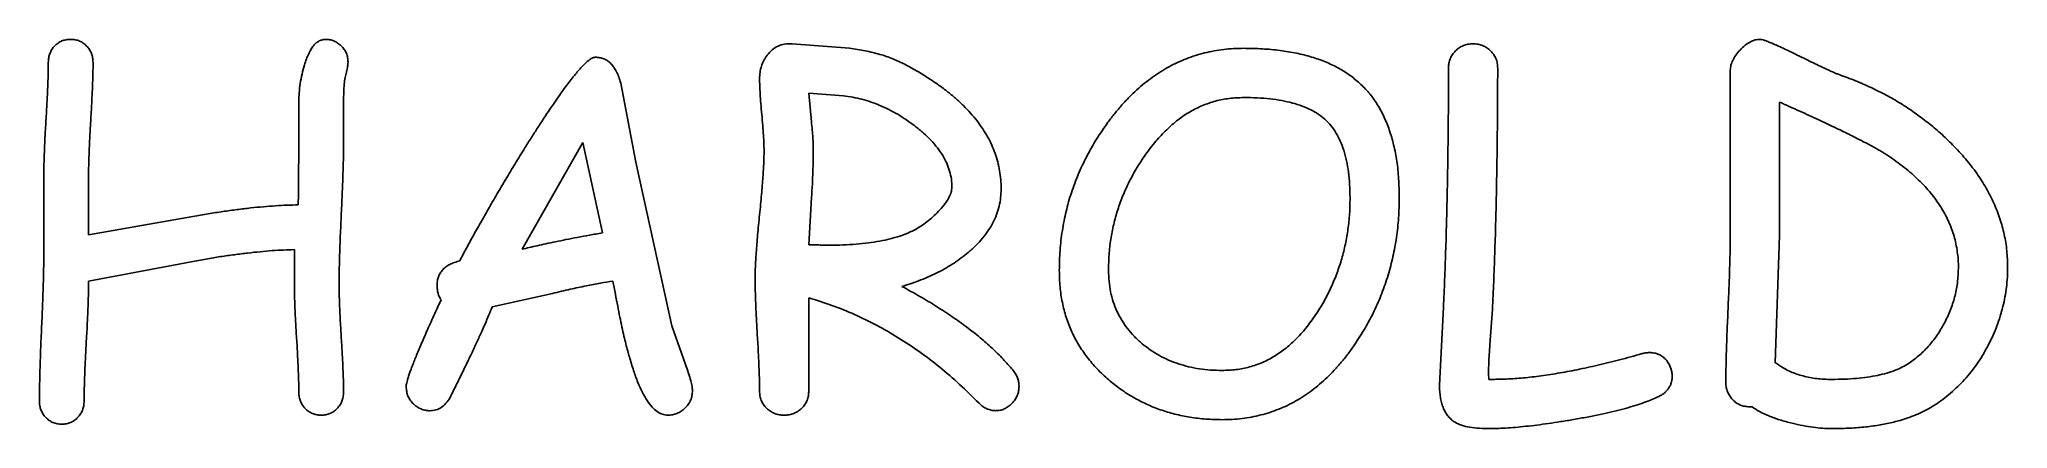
# Model space of a CAD drawing. Header units: millimetres. Extents: x 310 to 860, y 294 to 403.
import ezdxf

# ---------------------------------------------------------------- set-up
doc = ezdxf.new("R2010")
doc.units = ezdxf.units.MM

msp = doc.modelspace()

# ---------------------------------------------------------------- linework, layer by layer
at = {"color": 7, "linetype": 'Continuous', "lineweight": 25}
for p, q in [((520.37, 401.25), (536.41, 400)), ((782.5, 347.97), (782.5, 393.89)), ((395, 385.25), (395, 373.5)), ((472.44, 390.31), (476.68, 368.2)), ((534.71, 386.7), (525, 387.5)), ((525, 387.5), (525.74, 379.49)), ((796.25, 385), (796.25, 347.66)), ((461.88, 373.67), (444.92, 343.87)), ((467.34, 348.46), (461.88, 373.67)), ((311.25, 343.01), (311.25, 364.86)), ((323.75, 364.51), (323.75, 347.85)), ((476.68, 368.2), (486.72, 322.44)), ((525.78, 358.3), (525, 345.14)), ((323.75, 347.85), (352.91, 353.05)), ((796.25, 347.66), (795, 312.17)), ((381.25, 334), (381.25, 343.75)), ((352.4, 340.39), (323.75, 334.98)), ((453.38, 331.54), (436.56, 327.79)), ((525, 330.29), (525, 304.32)), ((701.25, 305.92), (702.34, 327.68)), ((716.04, 327.11), (715.33, 317.13)), ((486.72, 322.44), (490.55, 311.7)), ((788.57, 299.86), (787.91, 299.86))]:
    msp.add_line(p, q, dxfattribs=at)
for points, knots in [([(312.5, 396.05), (312.52, 396.5), (312.57, 397.36), (312.91, 398.6), (313.46, 399.72), (314.25, 400.69), (315.2, 401.49), (316.27, 402.1), (317.48, 402.43), (318.32, 402.48), (318.75, 402.5)], [0, 0, 0, 0, 0.132941, 0.25814, 0.380069, 0.504767, 0.62919, 0.749492, 0.870938, 1, 1, 1, 1]), ([(318.75, 402.5), (319.18, 402.48), (320.02, 402.44), (321.22, 402.07), (322.31, 401.5), (323.23, 400.66), (324.02, 399.7), (324.59, 398.59), (324.94, 397.36), (324.98, 396.5), (325, 396.05)], [0, 0, 0, 0, 0.129268, 0.251455, 0.371013, 0.495422, 0.620319, 0.743328, 0.866846, 1, 1, 1, 1]), ([(384.08, 395.35), (384.25, 395.92), (384.57, 396.98), (385.22, 398.42), (385.84, 399.68), (386.57, 400.7), (387.33, 401.52), (388.18, 402.06), (389.08, 402.43), (389.7, 402.48), (390.02, 402.5)], [0, 0, 0, 0, 0.177783, 0.336262, 0.476061, 0.601512, 0.711326, 0.812191, 0.904913, 1, 1, 1, 1]), ([(390.02, 402.5), (390.41, 402.48), (391.19, 402.43), (392.33, 402.09), (393.39, 401.49), (394.37, 400.71), (395.2, 399.75), (395.83, 398.64), (396.19, 397.4), (396.23, 396.54), (396.25, 396.09)], [0, 0, 0, 0, 0.118807, 0.236002, 0.355038, 0.483968, 0.613903, 0.738297, 0.865499, 1, 1, 1, 1]), ([(782.5, 393.89), (782.54, 394.35), (782.61, 395.3), (783.17, 396.72), (784.05, 398.16), (785.23, 399.55), (786.54, 400.83), (787.94, 401.77), (789.34, 402.4), (790.3, 402.47), (790.76, 402.5)], [0, 0, 0, 0, 0.107269, 0.22219, 0.351738, 0.499638, 0.648013, 0.776164, 0.892731, 1, 1, 1, 1]), ([(790.76, 402.5), (790.93, 402.48), (791.36, 402.42), (792.1, 402.21), (793.05, 401.84), (794.25, 401.38), (795.67, 400.75), (797.32, 399.99), (799.21, 399.11), (800.53, 398.45), (801.23, 398.11)], [0, 0, 0, 0, 0.045129, 0.112539, 0.202093, 0.314549, 0.451288, 0.611726, 0.793614, 1, 1, 1, 1]), ([(311.25, 364.86), (311.26, 365.33), (311.27, 366.3), (311.28, 367.85), (311.36, 369.55), (311.4, 371.42), (311.51, 373.45), (311.59, 375.65), (311.75, 378), (311.86, 380.47), (312.04, 382.93), (312.14, 385.29), (312.28, 387.49), (312.33, 389.52), (312.43, 391.39), (312.45, 393.09), (312.51, 394.63), (312.5, 395.6), (312.5, 396.05)], [0, 0, 0, 0, 0.044421, 0.093846, 0.148305, 0.20839, 0.273526, 0.343662, 0.419484, 0.500303, 0.581159, 0.656948, 0.727114, 0.792223, 0.852331, 0.906772, 0.956209, 1, 1, 1, 1]), ([(325, 396.05), (325, 395.59), (325.01, 394.6), (324.95, 393.03), (324.93, 391.31), (324.83, 389.42), (324.77, 387.36), (324.64, 385.14), (324.54, 382.76), (324.36, 380.27), (324.25, 377.79), (324.09, 375.41), (324.01, 373.2), (323.9, 371.15), (323.86, 369.26), (323.78, 367.53), (323.77, 365.97), (323.76, 364.98), (323.75, 364.51)], [0, 0, 0, 0, 0.044541, 0.094047, 0.1485, 0.208557, 0.27356, 0.344181, 0.419745, 0.500318, 0.580856, 0.656452, 0.726425, 0.791455, 0.85149, 0.905961, 0.955455, 1, 1, 1, 1]), ([(396.25, 396.09), (396.22, 395.7), (396.15, 394.78), (395.92, 393.89), (395.78, 393.38)], [0, 0, 0, 0, 0.426674, 1, 1, 1, 1]), ([(446.02, 372.75), (446.64, 373.75), (447.87, 375.69), (449.69, 378.49), (451.37, 381.12), (453.01, 383.53), (454.55, 385.74), (455.97, 387.78), (457.31, 389.62), (458.58, 391.25), (459.74, 392.71), (460.8, 393.98), (461.79, 395.03), (462.65, 395.93), (463.46, 396.59), (464.16, 397.09), (464.77, 397.43), (465.17, 397.48), (465.35, 397.5)], [0, 0, 0, 0, 0.11146, 0.216929, 0.315226, 0.406522, 0.491858, 0.570035, 0.641779, 0.707127, 0.765357, 0.817744, 0.863024, 0.902179, 0.93495, 0.961917, 0.983105, 1, 1, 1, 1]), ([(465.35, 397.5), (465.77, 397.48), (466.58, 397.43), (467.76, 397.09), (468.82, 396.51), (469.78, 395.71), (470.59, 394.67), (471.35, 393.43), (471.96, 391.95), (472.28, 390.88), (472.44, 390.31)], [0, 0, 0, 0, 0.114665, 0.22248, 0.331818, 0.443275, 0.562511, 0.693753, 0.839208, 1, 1, 1, 1]), ([(511.25, 391.48), (511.28, 392.09), (511.33, 393.29), (511.73, 395.02), (512.4, 396.64), (513.05, 397.6), (513.38, 398.09)], [0, 0, 0, 0, 0.258173, 0.507989, 0.751168, 1, 1, 1, 1]), ([(513.38, 398.09), (513.81, 398.62), (514.66, 399.65), (516.37, 400.7), (518.31, 401.28), (519.66, 401.26), (520.37, 401.25)], [0, 0, 0, 0, 0.254728, 0.496286, 0.737158, 1, 1, 1, 1]), ([(536.41, 400), (537.87, 399.79), (540.7, 399.38), (544.74, 398.4), (548.44, 397.17), (550.7, 396.08), (551.8, 395.55)], [0, 0, 0, 0, 0.275161, 0.533437, 0.773152, 1, 1, 1, 1]), ([(703.75, 394.47), (703.77, 394.93), (703.81, 395.83), (704.2, 397.11), (704.83, 398.28), (705.69, 399.3), (706.73, 400.17), (707.91, 400.8), (709.21, 401.19), (710.12, 401.23), (710.59, 401.25)], [0, 0, 0, 0, 0.128001, 0.249632, 0.371917, 0.497416, 0.622916, 0.746805, 0.870184, 1, 1, 1, 1]), ([(710.59, 401.25), (711.06, 401.23), (711.99, 401.19), (713.32, 400.81), (714.51, 400.17), (715.56, 399.31), (716.41, 398.28), (717.06, 397.13), (717.44, 395.84), (717.48, 394.95), (717.5, 394.49)], [0, 0, 0, 0, 0.132758, 0.257241, 0.38049, 0.506742, 0.631594, 0.751657, 0.87266, 1, 1, 1, 1]), ([(801.23, 398.11), (802.02, 397.71), (803.52, 396.97), (805.66, 395.97), (807.5, 395.05), (809.11, 394.33), (810.43, 393.68), (811.5, 393.23), (812.27, 392.86), (812.71, 392.7), (812.89, 392.64)], [0, 0, 0, 0, 0.206133, 0.389239, 0.549273, 0.6863, 0.800246, 0.889841, 0.956346, 1, 1, 1, 1]), ([(382.5, 385.06), (382.52, 385.91), (382.56, 387.62), (382.86, 390.19), (383.37, 392.78), (383.84, 394.49), (384.08, 395.35)], [0, 0, 0, 0, 0.243166, 0.491478, 0.742943, 1, 1, 1, 1]), ([(395.78, 393.38), (395.66, 392.87), (395.4, 391.74), (395.16, 389.86), (395.04, 387.66), (395.01, 386.09), (395, 385.25)], [0, 0, 0, 0, 0.192889, 0.424131, 0.691995, 1, 1, 1, 1]), ([(512.5, 371.52), (512.49, 372.16), (512.47, 373.55), (512.34, 375.84), (512.15, 378.54), (511.88, 381.5), (511.6, 384.47), (511.41, 387.17), (511.28, 389.46), (511.26, 390.85), (511.25, 391.48)], [0, 0, 0, 0, 0.094719, 0.209093, 0.344172, 0.5, 0.655828, 0.790907, 0.905281, 1, 1, 1, 1]), ([(551.8, 395.55), (552.89, 394.96), (555.03, 393.8), (558.08, 391.94), (560.93, 390.03), (563.57, 388.08), (566.01, 386.09), (568.22, 384.03), (570.21, 381.92), (572.02, 379.77), (573.61, 377.58), (574.99, 375.33), (576.13, 373.01), (577.11, 370.67), (577.82, 368.25), (578.35, 365.8), (578.7, 363.3), (578.73, 361.61), (578.75, 360.76)], [0, 0, 0, 0, 0.080318, 0.15726, 0.231333, 0.302105, 0.369742, 0.434721, 0.4973, 0.557708, 0.615934, 0.672647, 0.728222, 0.782824, 0.836932, 0.890803, 0.945197, 1, 1, 1, 1]), ([(702.34, 327.68), (702.46, 330.22), (702.69, 335.38), (702.98, 343.22), (703.21, 351.26), (703.41, 359.5), (703.56, 367.96), (703.68, 376.61), (703.74, 385.48), (703.75, 391.45), (703.75, 394.47)], [0, 0, 0, 0, 0.1144, 0.231697, 0.352178, 0.475566, 0.602156, 0.73166, 0.86437, 1, 1, 1, 1]), ([(717.5, 394.49), (717.5, 391.44), (717.49, 385.4), (717.41, 376.46), (717.29, 367.73), (717.14, 359.21), (716.95, 350.88), (716.69, 342.77), (716.4, 334.87), (716.16, 329.67), (716.04, 327.11)], [0, 0, 0, 0, 0.135897, 0.268612, 0.398146, 0.524502, 0.647974, 0.768572, 0.885716, 1, 1, 1, 1]), ([(812.89, 392.64), (814.42, 392.09), (817.46, 391), (821.85, 389.07), (826.08, 386.93), (830.15, 384.63), (834.03, 382.05), (837.73, 379.27), (841.3, 376.31), (843.5, 374.15), (844.61, 373.07)], [0, 0, 0, 0, 0.12967, 0.257141, 0.382808, 0.507277, 0.630591, 0.753794, 0.87656, 1, 1, 1, 1]), ([(382.34, 356.25), (382.36, 357.1), (382.38, 358.89), (382.43, 361.74), (382.44, 364.88), (382.46, 368.33), (382.48, 372.08), (382.51, 376.13), (382.5, 380.49), (382.5, 383.5), (382.5, 385.06)], [0, 0, 0, 0, 0.088144, 0.187133, 0.296285, 0.415606, 0.545773, 0.686788, 0.83797, 1, 1, 1, 1]), ([(554.65, 378.3), (553.86, 378.88), (552.3, 380.03), (549.88, 381.58), (547.41, 382.9), (544.93, 384.07), (542.42, 385.03), (539.88, 385.79), (537.31, 386.37), (535.58, 386.59), (534.71, 386.7)], [0, 0, 0, 0, 0.134073, 0.265117, 0.39273, 0.517542, 0.6397, 0.76067, 0.880255, 1, 1, 1, 1]), ([(826.48, 370.06), (826.19, 370.25), (825.57, 370.66), (824.55, 371.28), (823.4, 371.94), (822.1, 372.64), (820.69, 373.43), (819.12, 374.22), (817.44, 375.08), (815.62, 376.01), (813.66, 376.95), (811.56, 377.95), (809.33, 379), (806.99, 380.13), (804.49, 381.27), (801.86, 382.47), (799.1, 383.71), (797.21, 384.56), (796.25, 385)], [0, 0, 0, 0, 0.030981, 0.066316, 0.105723, 0.149231, 0.197403, 0.249426, 0.30533, 0.365633, 0.430598, 0.499194, 0.572195, 0.649076, 0.730641, 0.815845, 0.905983, 1, 1, 1, 1]), ([(525.74, 379.49), (525.81, 378.71), (525.95, 377.23), (526.15, 375.11), (526.21, 373.22), (526.24, 372.04), (526.25, 371.48)], [0, 0, 0, 0, 0.293207, 0.556902, 0.793122, 1, 1, 1, 1]), ([(565, 361.15), (564.97, 361.92), (564.91, 363.45), (564.41, 365.71), (563.56, 367.92), (562.45, 370.11), (560.96, 372.24), (559.17, 374.34), (557.04, 376.37), (555.47, 377.64), (554.65, 378.3)], [0, 0, 0, 0, 0.110296, 0.22098, 0.333479, 0.450835, 0.575273, 0.707379, 0.848392, 1, 1, 1, 1]), ([(395, 373.5), (395, 372.91), (395.01, 371.67), (394.95, 369.71), (394.93, 367.55), (394.83, 365.19), (394.77, 362.62), (394.64, 359.86), (394.54, 356.89), (394.36, 353.79), (394.25, 350.69), (394.09, 347.73), (394.01, 344.97), (393.9, 342.41), (393.86, 340.05), (393.78, 337.88), (393.77, 335.92), (393.76, 334.69), (393.75, 334.1)], [0, 0, 0, 0, 0.044594, 0.094154, 0.149162, 0.20915, 0.274089, 0.344512, 0.419886, 0.500253, 0.580598, 0.655993, 0.725901, 0.790858, 0.850831, 0.905851, 0.955403, 1, 1, 1, 1]), ([(427.46, 340.63), (428.09, 341.81), (429.38, 344.23), (431.39, 347.93), (433.53, 351.75), (435.81, 355.69), (438.17, 359.79), (440.66, 364), (443.31, 368.33), (445.1, 371.26), (446.02, 372.75)], [0, 0, 0, 0, 0.108546, 0.221833, 0.340128, 0.462728, 0.589834, 0.721982, 0.858733, 1, 1, 1, 1]), ([(510, 335.41), (510, 335.95), (510.01, 337.09), (510.08, 338.89), (510.17, 340.87), (510.31, 343.03), (510.49, 345.39), (510.7, 347.93), (510.96, 350.65), (511.25, 353.5), (511.54, 356.35), (511.79, 359.07), (512.01, 361.61), (512.19, 363.96), (512.33, 366.11), (512.42, 368.08), (512.49, 369.86), (512.5, 370.99), (512.5, 371.52)], [0, 0, 0, 0, 0.044769, 0.094414, 0.148954, 0.20894, 0.27438, 0.344745, 0.420041, 0.500809, 0.581577, 0.657409, 0.727774, 0.792677, 0.852124, 0.906664, 0.955771, 1, 1, 1, 1]), ([(526.25, 371.48), (526.25, 370.55), (526.25, 368.57), (526.13, 365.44), (526.01, 361.98), (525.86, 359.56), (525.78, 358.3)], [0, 0, 0, 0, 0.213171, 0.450137, 0.712357, 1, 1, 1, 1]), ([(846.25, 338.69), (846.24, 339.45), (846.21, 340.95), (845.97, 343.18), (845.57, 345.37), (845.06, 347.53), (844.33, 349.62), (843.5, 351.71), (842.48, 353.73), (841.32, 355.71), (840, 357.65), (838.55, 359.56), (836.91, 361.42), (835.13, 363.24), (833.19, 365.02), (831.11, 366.75), (828.87, 368.44), (827.29, 369.51), (826.48, 370.06)], [0, 0, 0, 0, 0.058519, 0.116313, 0.173674, 0.230779, 0.287697, 0.34537, 0.403993, 0.462967, 0.523236, 0.585454, 0.649057, 0.714657, 0.782454, 0.852623, 0.924619, 1, 1, 1, 1]), ([(844.61, 373.07), (845.84, 371.77), (848.24, 369.24), (851.37, 365.18), (854.02, 361.02), (856.22, 356.78), (857.9, 352.43), (859.12, 347.98), (859.87, 343.44), (859.96, 340.37), (860, 338.83)], [0, 0, 0, 0, 0.138804, 0.271382, 0.398743, 0.521807, 0.642449, 0.761205, 0.880254, 1, 1, 1, 1]), ([(561.62, 354.86), (562.13, 355.44), (563.08, 356.51), (564.13, 358.17), (564.85, 359.69), (564.95, 360.69), (565, 361.15)], [0, 0, 0, 0, 0.318214, 0.588495, 0.809818, 1, 1, 1, 1]), ([(578.75, 360.76), (578.73, 359.93), (578.68, 358.29), (578.23, 355.86), (577.51, 353.51), (576.46, 351.24), (575.19, 349.03), (573.57, 346.91), (571.7, 344.85), (570.27, 343.59), (569.53, 342.95)], [0, 0, 0, 0, 0.119752, 0.237394, 0.355622, 0.474449, 0.597656, 0.724758, 0.858706, 1, 1, 1, 1]), ([(352.91, 353.05), (354.34, 353.29), (357.12, 353.77), (361.23, 354.39), (365.17, 354.95), (368.94, 355.4), (372.54, 355.75), (375.96, 356), (379.2, 356.19), (381.31, 356.23), (382.34, 356.25)], [0, 0, 0, 0, 0.146363, 0.286348, 0.420736, 0.548821, 0.670653, 0.786294, 0.895847, 1, 1, 1, 1]), ([(554.98, 349.49), (555.57, 349.85), (556.77, 350.58), (558.46, 351.86), (560.1, 353.27), (561.11, 354.33), (561.62, 354.86)], [0, 0, 0, 0, 0.242749, 0.490211, 0.740583, 1, 1, 1, 1]), ([(444.92, 343.87), (445.58, 344.03), (446.97, 344.38), (449.18, 344.88), (451.61, 345.44), (454.3, 345.97), (457.23, 346.56), (460.39, 347.19), (463.79, 347.8), (466.13, 348.23), (467.34, 348.46)], [0, 0, 0, 0, 0.088776, 0.187709, 0.297004, 0.416312, 0.546829, 0.687722, 0.838672, 1, 1, 1, 1]), ([(530.61, 345), (531.92, 345.02), (534.46, 345.05), (538.15, 345.24), (541.59, 345.58), (544.77, 346.09), (547.69, 346.71), (550.37, 347.47), (552.79, 348.36), (554.27, 349.13), (554.98, 349.49)], [0, 0, 0, 0, 0.157682, 0.304614, 0.44269, 0.571511, 0.69045, 0.800869, 0.904364, 1, 1, 1, 1]), ([(781.25, 306.62), (781.26, 307.23), (781.27, 308.53), (781.28, 310.58), (781.36, 312.84), (781.4, 315.32), (781.51, 318.01), (781.59, 320.91), (781.75, 324.02), (781.86, 327.29), (782.04, 330.55), (782.14, 333.67), (782.28, 336.57), (782.33, 339.26), (782.43, 341.74), (782.45, 344.01), (782.51, 346.06), (782.5, 347.36), (782.5, 347.97)], [0, 0, 0, 0, 0.044381, 0.093955, 0.148739, 0.208714, 0.273437, 0.343821, 0.41896, 0.499759, 0.580579, 0.65617, 0.7261, 0.791279, 0.851267, 0.90604, 0.955621, 1, 1, 1, 1]), ([(310, 301.45), (310.01, 302.06), (310.02, 303.36), (310.03, 305.42), (310.11, 307.7), (310.15, 310.18), (310.26, 312.88), (310.34, 315.8), (310.5, 318.93), (310.62, 322.21), (310.79, 325.49), (310.89, 328.63), (311.02, 331.54), (311.08, 334.25), (311.18, 336.74), (311.2, 339.02), (311.26, 341.09), (311.25, 342.39), (311.25, 343.01)], [0, 0, 0, 0, 0.044152, 0.09394, 0.14844, 0.208575, 0.273433, 0.343454, 0.419144, 0.499525, 0.580397, 0.655598, 0.726106, 0.790948, 0.851096, 0.906056, 0.955381, 1, 1, 1, 1]), ([(381.25, 343.75), (380.25, 343.72), (378.19, 343.66), (375.01, 343.49), (371.66, 343.18), (368.14, 342.82), (364.45, 342.34), (360.58, 341.81), (356.55, 341.13), (353.81, 340.64), (352.4, 340.39)], [0, 0, 0, 0, 0.103509, 0.212506, 0.328491, 0.450084, 0.57807, 0.712407, 0.852666, 1, 1, 1, 1]), ([(525, 345.14), (525.38, 345.13), (526.31, 345.12), (527.78, 345.05), (529.26, 345.02), (530.21, 345.01), (530.61, 345)], [0, 0, 0, 0, 0.205537, 0.494829, 0.787498, 1, 1, 1, 1]), ([(569.53, 342.95), (568.9, 342.44), (567.62, 341.41), (565.59, 340), (563.45, 338.65), (561.19, 337.44), (558.81, 336.29), (556.31, 335.27), (553.71, 334.3), (551.92, 333.75), (551.02, 333.48)], [0, 0, 0, 0, 0.116214, 0.234696, 0.354491, 0.47758, 0.6027, 0.731882, 0.864049, 1, 1, 1, 1]), ([(421.13, 333.71), (421.15, 334.14), (421.19, 334.98), (421.47, 336.17), (422.01, 337.22), (422.69, 338.19), (423.62, 338.98), (424.71, 339.69), (426.02, 340.22), (426.96, 340.49), (427.46, 340.63)], [0, 0, 0, 0, 0.126222, 0.244164, 0.356741, 0.470027, 0.587536, 0.711857, 0.848577, 1, 1, 1, 1]), ([(832.44, 312.05), (833.47, 312.8), (835.52, 314.29), (838.2, 317.04), (840.56, 320.13), (842.57, 323.55), (844.2, 327.18), (845.38, 330.95), (846.11, 334.8), (846.2, 337.39), (846.25, 338.69)], [0, 0, 0, 0, 0.121952, 0.243802, 0.367626, 0.495726, 0.624755, 0.750205, 0.875077, 1, 1, 1, 1]), ([(860, 338.83), (859.99, 337.9), (859.96, 336.04), (859.69, 333.27), (859.29, 330.52), (858.69, 327.81), (857.96, 325.12), (857.03, 322.47), (855.96, 319.83), (854.71, 317.26), (853.34, 314.75), (851.83, 312.35), (850.18, 310.1), (848.45, 307.95), (846.56, 305.96), (844.56, 304.07), (842.44, 302.32), (840.94, 301.25), (840.2, 300.72)], [0, 0, 0, 0, 0.062582, 0.124963, 0.186893, 0.248674, 0.311292, 0.37424, 0.437607, 0.502176, 0.566592, 0.629705, 0.692359, 0.753919, 0.815196, 0.876473, 0.938311, 1, 1, 1, 1]), ([(323.75, 334.98), (323.75, 334.47), (323.76, 333.38), (323.7, 331.67), (323.68, 329.81), (323.58, 327.79), (323.53, 325.62), (323.39, 323.29), (323.29, 320.81), (323.11, 318.22), (323, 315.64), (322.84, 313.16), (322.76, 310.83), (322.65, 308.66), (322.61, 306.63), (322.53, 304.76), (322.52, 303.04), (322.51, 301.95), (322.5, 301.43)], [0, 0, 0, 0, 0.045946, 0.097139, 0.152403, 0.212352, 0.277532, 0.346829, 0.420774, 0.499427, 0.578047, 0.652022, 0.721292, 0.785915, 0.846425, 0.902285, 0.953469, 1, 1, 1, 1]), ([(382.5, 303.89), (382.5, 304.34), (382.51, 305.29), (382.45, 306.78), (382.43, 308.44), (382.33, 310.24), (382.27, 312.21), (382.14, 314.32), (382.04, 316.6), (381.86, 318.96), (381.75, 321.34), (381.59, 323.61), (381.51, 325.73), (381.4, 327.68), (381.36, 329.49), (381.28, 331.13), (381.27, 332.62), (381.26, 333.56), (381.25, 334)], [0, 0, 0, 0, 0.044702, 0.094604, 0.149039, 0.209345, 0.274182, 0.344905, 0.420157, 0.500658, 0.58112, 0.657054, 0.727097, 0.791964, 0.851598, 0.9067, 0.955941, 1, 1, 1, 1]), ([(393.75, 334.1), (393.76, 333.66), (393.77, 332.71), (393.78, 331.22), (393.86, 329.58), (393.9, 327.77), (394.01, 325.81), (394.09, 323.69), (394.25, 321.42), (394.37, 319.04), (394.54, 316.66), (394.64, 314.38), (394.77, 312.26), (394.83, 310.29), (394.93, 308.47), (394.95, 306.81), (395.01, 305.31), (395, 304.36), (395, 303.91)], [0, 0, 0, 0, 0.043945, 0.093705, 0.148019, 0.207499, 0.272844, 0.342706, 0.418444, 0.498699, 0.579636, 0.654694, 0.725234, 0.79055, 0.8507, 0.905641, 0.955413, 1, 1, 1, 1]), ([(422.25, 329.73), (422.07, 330.02), (421.73, 330.61), (421.37, 331.59), (421.19, 332.63), (421.15, 333.35), (421.13, 333.71)], [0, 0, 0, 0, 0.243925, 0.487137, 0.738426, 1, 1, 1, 1]), ([(470.27, 334.96), (469.11, 334.78), (466.62, 334.39), (462.65, 333.61), (458.18, 332.65), (455.04, 331.92), (453.38, 331.54)], [0, 0, 0, 0, 0.2043, 0.438467, 0.703754, 1, 1, 1, 1]), ([(474.86, 313.81), (474.71, 314.36), (474.36, 315.56), (473.86, 317.49), (473.33, 319.7), (472.76, 322.2), (472.18, 324.99), (471.58, 328.06), (470.94, 331.42), (470.5, 333.75), (470.27, 334.96)], [0, 0, 0, 0, 0.079667, 0.171993, 0.276788, 0.39517, 0.526963, 0.671311, 0.829284, 1, 1, 1, 1]), ([(511.25, 304.3), (511.25, 304.76), (511.26, 305.74), (511.2, 307.28), (511.18, 308.99), (511.08, 310.85), (511.02, 312.87), (510.89, 315.05), (510.79, 317.4), (510.61, 319.84), (510.5, 322.3), (510.34, 324.65), (510.26, 326.84), (510.15, 328.86), (510.11, 330.72), (510.03, 332.43), (510.02, 333.97), (510.01, 334.95), (510, 335.41)], [0, 0, 0, 0, 0.044528, 0.094089, 0.148665, 0.208924, 0.27357, 0.343912, 0.419264, 0.499696, 0.580092, 0.656104, 0.726415, 0.791088, 0.851324, 0.905919, 0.955468, 1, 1, 1, 1]), ([(572.58, 300.88), (570.79, 302.64), (567.25, 306.13), (561.68, 310.94), (555.93, 315.29), (550.05, 319.2), (544.02, 322.68), (537.84, 325.69), (531.51, 328.27), (527.17, 329.62), (525, 330.29)], [0, 0, 0, 0, 0.133335, 0.263335, 0.390269, 0.515055, 0.637718, 0.759101, 0.879776, 1, 1, 1, 1]), ([(551.02, 333.48), (552.69, 332.56), (555.97, 330.76), (560.68, 327.94), (565.04, 325.07), (569.11, 322.19), (572.81, 319.24), (576.21, 316.27), (579.27, 313.27), (581.11, 311.16), (582.01, 310.14)], [0, 0, 0, 0, 0.147186, 0.287256, 0.421341, 0.54869, 0.670148, 0.785397, 0.8951, 1, 1, 1, 1]), ([(412.5, 305.47), (412.51, 305.63), (412.53, 305.99), (412.66, 306.59), (412.87, 307.34), (413.1, 308.23), (413.48, 309.25), (413.87, 310.43), (414.4, 311.72), (414.95, 313.18), (415.61, 314.76), (416.32, 316.49), (417.13, 318.35), (418.01, 320.36), (418.94, 322.51), (419.98, 324.79), (421.1, 327.21), (421.86, 328.87), (422.25, 329.73)], [0, 0, 0, 0, 0.017953, 0.041492, 0.070784, 0.106419, 0.14744, 0.194828, 0.248403, 0.307653, 0.372855, 0.444706, 0.52184, 0.605631, 0.6951, 0.790851, 0.892588, 1, 1, 1, 1]), ([(436.56, 327.79), (436.25, 327.03), (435.59, 325.41), (434.5, 322.86), (433.25, 320.07), (431.83, 317.04), (430.3, 313.73), (428.57, 310.19), (426.72, 306.39), (425.42, 303.79), (424.75, 302.44)], [0, 0, 0, 0, 0.088285, 0.187743, 0.297115, 0.416427, 0.546661, 0.68779, 0.83859, 1, 1, 1, 1]), ([(485.62, 297.5), (485.11, 297.55), (484.04, 297.66), (482.52, 298.52), (481.08, 299.82), (479.74, 301.67), (478.4, 303.97), (477.16, 306.8), (475.95, 310.12), (475.24, 312.53), (474.86, 313.81)], [0, 0, 0, 0, 0.074935, 0.155042, 0.247667, 0.357216, 0.485454, 0.63517, 0.805757, 1, 1, 1, 1]), ([(715.33, 317.13), (715.26, 316.25), (715.12, 314.55), (715.02, 312.06), (714.94, 309.73), (714.98, 308.22), (715, 307.5)], [0, 0, 0, 0, 0.274268, 0.531866, 0.77507, 1, 1, 1, 1]), ([(715, 307.5), (716.46, 307.51), (719.48, 307.54), (724.14, 307.84), (729.09, 308.4), (734.31, 309.19), (739.8, 310.2), (745.58, 311.49), (751.65, 312.96), (755.76, 314.11), (757.87, 314.71)], [0, 0, 0, 0, 0.100329, 0.207571, 0.321563, 0.442468, 0.570444, 0.706159, 0.849097, 1, 1, 1, 1]), ([(757.87, 314.71), (758.23, 314.79), (758.91, 314.95), (759.61, 314.98), (759.94, 315)], [0, 0, 0, 0, 0.522997, 1, 1, 1, 1]), ([(759.94, 315), (760.39, 314.97), (761.28, 314.92), (762.54, 314.52), (763.69, 313.84), (764.31, 313.2), (764.63, 312.87)], [0, 0, 0, 0, 0.255111, 0.498247, 0.742382, 1, 1, 1, 1]), ([(490.55, 311.7), (490.84, 310.86), (491.38, 309.35), (491.97, 307.28), (492.4, 305.67), (492.47, 304.74), (492.5, 304.36)], [0, 0, 0, 0, 0.349289, 0.632313, 0.848021, 1, 1, 1, 1]), ([(582.01, 310.14), (582.28, 309.79), (582.79, 309.11), (583.36, 307.99), (583.67, 306.83), (583.72, 306.04), (583.75, 305.64)], [0, 0, 0, 0, 0.268126, 0.517107, 0.760207, 1, 1, 1, 1]), ([(766.25, 308.4), (766.24, 308.07), (766.22, 307.44), (766.02, 306.52), (765.69, 305.67), (765.2, 304.9), (764.63, 304.17), (763.88, 303.54), (763.01, 302.97), (762.37, 302.66), (762.03, 302.5)], [0, 0, 0, 0, 0.126589, 0.245556, 0.362412, 0.478141, 0.598523, 0.722151, 0.855329, 1, 1, 1, 1]), ([(764.63, 312.87), (764.88, 312.54), (765.36, 311.89), (765.87, 310.79), (766.2, 309.62), (766.23, 308.81), (766.25, 308.4)], [0, 0, 0, 0, 0.254601, 0.499501, 0.74559, 1, 1, 1, 1]), ([(795, 312.17), (795.19, 312.07), (795.66, 311.82), (796.1, 311.51), (796.37, 311.33)], [0, 0, 0, 0, 0.402869, 1, 1, 1, 1]), ([(796.37, 311.33), (796.86, 311.02), (797.84, 310.4), (799.41, 309.62), (801.09, 308.98), (802.85, 308.43), (804.72, 308.03), (806.66, 307.7), (808.71, 307.53), (810.11, 307.51), (810.82, 307.5)], [0, 0, 0, 0, 0.114379, 0.229539, 0.346936, 0.469522, 0.593532, 0.723922, 0.859607, 1, 1, 1, 1]), ([(810.82, 307.5), (812.02, 307.52), (814.33, 307.54), (817.66, 307.76), (820.75, 308.11), (823.59, 308.58), (826.17, 309.23), (828.51, 310.01), (830.61, 310.9), (831.84, 311.68), (832.44, 312.05)], [0, 0, 0, 0, 0.160573, 0.309204, 0.447947, 0.576322, 0.695034, 0.804567, 0.905732, 1, 1, 1, 1]), ([(388.75, 297.5), (388.33, 297.52), (387.51, 297.56), (386.33, 297.94), (385.24, 298.5), (384.29, 299.32), (383.48, 300.28), (382.91, 301.39), (382.57, 302.61), (382.52, 303.45), (382.5, 303.89)], [0, 0, 0, 0, 0.1262, 0.247304, 0.369375, 0.494809, 0.621756, 0.745566, 0.86989, 1, 1, 1, 1]), ([(395, 303.91), (394.98, 303.47), (394.93, 302.62), (394.59, 301.39), (394.02, 300.28), (393.23, 299.32), (392.3, 298.5), (391.22, 297.93), (390.02, 297.56), (389.18, 297.52), (388.75, 297.5)], [0, 0, 0, 0, 0.131634, 0.255552, 0.378958, 0.504258, 0.627789, 0.747733, 0.870315, 1, 1, 1, 1]), ([(419.14, 298.75), (418.72, 298.77), (417.88, 298.81), (416.68, 299.21), (415.54, 299.8), (414.5, 300.63), (413.63, 301.66), (412.95, 302.81), (412.59, 304.11), (412.53, 305.01), (412.5, 305.47)], [0, 0, 0, 0, 0.11994, 0.239152, 0.359339, 0.488139, 0.617868, 0.742379, 0.868737, 1, 1, 1, 1]), ([(492.5, 304.36), (492.47, 303.89), (492.42, 302.98), (492.02, 301.67), (491.35, 300.48), (490.44, 299.45), (489.37, 298.59), (488.19, 297.96), (486.93, 297.56), (486.06, 297.52), (485.62, 297.5)], [0, 0, 0, 0, 0.12948, 0.254641, 0.377329, 0.507254, 0.635083, 0.758494, 0.877917, 1, 1, 1, 1]), ([(518.12, 297.5), (517.65, 297.52), (516.73, 297.56), (515.42, 297.95), (514.23, 298.56), (513.17, 299.4), (512.31, 300.43), (511.69, 301.62), (511.31, 302.92), (511.27, 303.83), (511.25, 304.3)], [0, 0, 0, 0, 0.13066, 0.254865, 0.376999, 0.501834, 0.626407, 0.746937, 0.871142, 1, 1, 1, 1]), ([(525, 304.32), (524.98, 303.85), (524.94, 302.94), (524.56, 301.63), (523.92, 300.45), (523.05, 299.43), (522.03, 298.55), (520.83, 297.95), (519.52, 297.56), (518.6, 297.52), (518.12, 297.5)], [0, 0, 0, 0, 0.128782, 0.252914, 0.374224, 0.498724, 0.623223, 0.745285, 0.869417, 1, 1, 1, 1]), ([(583.75, 305.64), (583.73, 305.19), (583.69, 304.3), (583.3, 303.02), (582.66, 301.84), (581.81, 300.77), (580.79, 299.89), (579.66, 299.22), (578.43, 298.83), (577.58, 298.78), (577.15, 298.75)], [0, 0, 0, 0, 0.12808, 0.251538, 0.377287, 0.507538, 0.637316, 0.759115, 0.877265, 1, 1, 1, 1]), ([(705.2, 295.78), (704.88, 296.02), (704.24, 296.52), (703.45, 297.46), (702.75, 298.51), (702.22, 299.73), (701.75, 301.06), (701.49, 302.56), (701.27, 304.19), (701.26, 305.32), (701.25, 305.92)], [0, 0, 0, 0, 0.105515, 0.21327, 0.324447, 0.440407, 0.564427, 0.698263, 0.842696, 1, 1, 1, 1]), ([(762.03, 302.5), (761.37, 302.2), (759.98, 301.58), (757.71, 300.78), (755.2, 299.95), (752.41, 299.19), (749.35, 298.42), (746.04, 297.69), (742.46, 296.96), (739.97, 296.52), (738.69, 296.29)], [0, 0, 0, 0, 0.089612, 0.188375, 0.297815, 0.417599, 0.547316, 0.687838, 0.83845, 1, 1, 1, 1]), ([(787.91, 299.86), (787.45, 299.88), (786.56, 299.92), (785.29, 300.31), (784.14, 300.95), (783.14, 301.81), (782.29, 302.83), (781.71, 304.01), (781.31, 305.28), (781.27, 306.17), (781.25, 306.62)], [0, 0, 0, 0, 0.129894, 0.251553, 0.374024, 0.499962, 0.626145, 0.748518, 0.871948, 1, 1, 1, 1]), ([(316.25, 295), (315.82, 295.02), (314.98, 295.06), (313.78, 295.43), (312.7, 296.03), (311.75, 296.85), (310.97, 297.84), (310.41, 298.96), (310.07, 300.17), (310.02, 301.01), (310, 301.45)], [0, 0, 0, 0, 0.129376, 0.251664, 0.372258, 0.498246, 0.624777, 0.747003, 0.870624, 1, 1, 1, 1]), ([(322.5, 301.43), (322.48, 300.99), (322.43, 300.15), (322.09, 298.93), (321.51, 297.82), (320.73, 296.84), (319.81, 296), (318.72, 295.43), (317.52, 295.06), (316.68, 295.02), (316.25, 295)], [0, 0, 0, 0, 0.129573, 0.253384, 0.376683, 0.503408, 0.62811, 0.747951, 0.870427, 1, 1, 1, 1]), ([(424.75, 302.44), (424.39, 301.88), (423.73, 300.82), (422.38, 299.62), (420.82, 298.88), (419.71, 298.79), (419.14, 298.75)], [0, 0, 0, 0, 0.280462, 0.527735, 0.75949, 1, 1, 1, 1]), ([(577.15, 298.75), (576.75, 298.78), (575.94, 298.84), (574.75, 299.25), (573.6, 299.93), (572.93, 300.55), (572.58, 300.88)], [0, 0, 0, 0, 0.231899, 0.470766, 0.721435, 1, 1, 1, 1]), ([(799.8, 295.25), (798.63, 295.55), (796.42, 296.12), (793.37, 297.22), (790.74, 298.39), (789.27, 299.39), (788.57, 299.86)], [0, 0, 0, 0, 0.296781, 0.561837, 0.795051, 1, 1, 1, 1]), ([(840.2, 300.72), (839.31, 300.15), (837.5, 299), (834.49, 297.61), (831.23, 296.39), (827.67, 295.43), (823.86, 294.67), (819.76, 294.13), (815.38, 293.82), (812.37, 293.78), (810.82, 293.75)], [0, 0, 0, 0, 0.10303, 0.210292, 0.323897, 0.443651, 0.570474, 0.704952, 0.84817, 1, 1, 1, 1]), ([(714.75, 293.75), (713.72, 293.78), (711.8, 293.82), (709.15, 294.17), (706.95, 294.78), (705.75, 295.47), (705.2, 295.78)], [0, 0, 0, 0, 0.312318, 0.581538, 0.808326, 1, 1, 1, 1]), ([(738.69, 296.29), (737.49, 296.09), (735.16, 295.71), (731.74, 295.17), (728.5, 294.74), (725.43, 294.4), (722.52, 294.09), (719.77, 293.9), (717.2, 293.77), (715.55, 293.76), (714.75, 293.75)], [0, 0, 0, 0, 0.151048, 0.294513, 0.430185, 0.558222, 0.679554, 0.794081, 0.90033, 1, 1, 1, 1]), ([(810.82, 293.75), (809.99, 293.77), (808.26, 293.82), (805.59, 294.11), (802.74, 294.57), (800.8, 295.02), (799.8, 295.25)], [0, 0, 0, 0, 0.224542, 0.464196, 0.723553, 1, 1, 1, 1])]:
    msp.add_open_spline(points, degree=3, knots=knots, dxfattribs=at)
at = {"color": 2, "linetype": 'Continuous', "lineweight": 25}
for points, knots in [([(608.59, 379.34), (609.23, 380.18), (610.48, 381.83), (612.49, 384.17), (614.51, 386.37), (616.63, 388.38), (618.8, 390.24), (621.02, 391.94), (623.31, 393.47), (625.63, 394.87), (628.06, 396.05), (630.51, 397.11), (633.02, 398.02), (635.61, 398.74), (638.24, 399.31), (640.94, 399.68), (643.69, 399.96), (645.55, 399.99), (646.48, 400)], [0, 0, 0, 0, 0.070362, 0.138844, 0.205303, 0.270197, 0.333726, 0.396082, 0.456864, 0.517492, 0.577191, 0.636799, 0.695941, 0.755551, 0.815591, 0.876224, 0.937361, 1, 1, 1, 1]), ([(646.48, 400), (648.24, 399.97), (651.66, 399.91), (656.6, 399.47), (661.2, 398.71), (665.44, 397.65), (669.35, 396.28), (672.89, 394.6), (676.12, 392.64), (678, 391.04), (678.93, 390.25)], [0, 0, 0, 0, 0.152289, 0.295515, 0.42926, 0.55547, 0.67387, 0.786849, 0.894957, 1, 1, 1, 1]), ([(646.46, 386.25), (645.14, 386.2), (642.52, 386.1), (638.67, 385.34), (634.99, 384.08), (631.46, 382.32), (628.1, 380.05), (624.92, 377.26), (621.84, 374.02), (620.03, 371.56), (619.1, 370.29)], [0, 0, 0, 0, 0.120361, 0.237912, 0.354861, 0.473144, 0.595077, 0.722602, 0.85739, 1, 1, 1, 1]), ([(669.2, 380.18), (668.61, 380.67), (667.39, 381.69), (665.22, 382.89), (662.81, 383.96), (660.09, 384.78), (657.09, 385.44), (653.81, 385.93), (650.23, 386.19), (647.75, 386.23), (646.46, 386.25)], [0, 0, 0, 0, 0.096106, 0.198446, 0.307643, 0.425141, 0.552546, 0.690615, 0.838997, 1, 1, 1, 1]), ([(678.93, 390.25), (679.82, 389.37), (681.62, 387.6), (683.85, 384.45), (685.78, 380.99), (687.32, 377.13), (688.52, 372.93), (689.4, 368.36), (689.9, 363.43), (689.97, 360.02), (690, 358.26)], [0, 0, 0, 0, 0.10783, 0.217364, 0.330764, 0.448691, 0.573572, 0.706583, 0.84858, 1, 1, 1, 1]), ([(676.25, 358.2), (676.23, 359.46), (676.19, 361.88), (675.85, 365.35), (675.31, 368.54), (674.57, 371.45), (673.56, 374.07), (672.36, 376.41), (670.93, 378.47), (669.77, 379.61), (669.2, 380.18)], [0, 0, 0, 0, 0.158887, 0.305202, 0.441291, 0.56723, 0.684439, 0.794851, 0.898733, 1, 1, 1, 1]), ([(595, 337.93), (595.04, 339.81), (595.12, 343.53), (595.79, 349.05), (596.83, 354.44), (598.33, 359.7), (600.25, 364.83), (602.61, 369.82), (605.36, 374.69), (607.51, 377.78), (608.59, 379.34)], [0, 0, 0, 0, 0.126989, 0.25209, 0.375573, 0.498313, 0.621566, 0.745741, 0.87144, 1, 1, 1, 1]), ([(619.1, 370.29), (618.28, 369.07), (616.64, 366.64), (614.54, 362.82), (612.74, 358.92), (611.29, 354.91), (610.16, 350.81), (609.34, 346.62), (608.83, 342.34), (608.78, 339.45), (608.75, 337.99)], [0, 0, 0, 0, 0.128536, 0.254821, 0.378788, 0.501729, 0.625154, 0.748704, 0.873017, 1, 1, 1, 1]), ([(666.95, 326.02), (667.7, 327.21), (669.2, 329.6), (671.05, 333.38), (672.67, 337.24), (673.98, 341.23), (675, 345.31), (675.71, 349.51), (676.18, 353.82), (676.23, 356.73), (676.25, 358.2)], [0, 0, 0, 0, 0.124801, 0.24819, 0.371376, 0.494253, 0.618051, 0.742884, 0.870031, 1, 1, 1, 1]), ([(690, 358.26), (689.96, 356.39), (689.89, 352.67), (689.29, 347.17), (688.31, 341.81), (686.95, 336.59), (685.18, 331.52), (683.04, 326.57), (680.51, 321.77), (678.52, 318.72), (677.52, 317.19)], [0, 0, 0, 0, 0.129123, 0.255748, 0.380107, 0.503786, 0.626645, 0.74967, 0.873945, 1, 1, 1, 1]), ([(608.81, 307.38), (607.7, 308.38), (605.53, 310.34), (602.74, 313.67), (600.32, 317.17), (598.39, 320.92), (596.84, 324.86), (595.78, 329.03), (595.12, 333.41), (595.04, 336.4), (595, 337.93)], [0, 0, 0, 0, 0.128776, 0.253119, 0.375209, 0.495959, 0.617476, 0.740916, 0.86797, 1, 1, 1, 1]), ([(608.75, 337.99), (608.78, 336.96), (608.85, 334.94), (609.28, 331.98), (610.02, 329.18), (611.06, 326.53), (612.4, 324.02), (614.04, 321.67), (615.95, 319.44), (617.43, 318.13), (618.18, 317.46)], [0, 0, 0, 0, 0.13221, 0.258907, 0.38256, 0.503763, 0.624154, 0.746089, 0.87109, 1, 1, 1, 1]), ([(640.53, 310), (641.84, 310.05), (644.42, 310.14), (648.2, 310.91), (651.8, 312.16), (655.21, 313.96), (658.46, 316.22), (661.52, 319), (664.38, 322.29), (666.08, 324.75), (666.95, 326.02)], [0, 0, 0, 0, 0.121725, 0.239415, 0.356577, 0.474428, 0.595973, 0.723051, 0.857106, 1, 1, 1, 1]), ([(618.18, 317.46), (618.95, 316.86), (620.46, 315.66), (622.95, 314.17), (625.54, 312.85), (628.28, 311.84), (631.15, 311), (634.16, 310.43), (637.3, 310.06), (639.44, 310.02), (640.53, 310)], [0, 0, 0, 0, 0.121196, 0.241144, 0.361023, 0.482621, 0.606026, 0.733471, 0.864259, 1, 1, 1, 1]), ([(677.52, 317.19), (676.92, 316.33), (675.75, 314.65), (673.84, 312.29), (671.89, 310.08), (669.88, 308.02), (667.78, 306.15), (665.63, 304.42), (663.43, 302.85), (661.13, 301.47), (658.79, 300.22), (656.36, 299.18), (653.87, 298.27), (651.33, 297.53), (648.72, 296.96), (646.05, 296.56), (643.3, 296.29), (641.45, 296.26), (640.51, 296.25)], [0, 0, 0, 0, 0.070306, 0.138518, 0.204888, 0.269583, 0.332813, 0.394774, 0.455672, 0.515869, 0.575482, 0.634971, 0.694383, 0.753956, 0.813831, 0.874794, 0.936637, 1, 1, 1, 1]), ([(640.51, 296.25), (638.98, 296.28), (635.96, 296.35), (631.54, 296.89), (627.29, 297.74), (623.23, 298.98), (619.33, 300.54), (615.63, 302.47), (612.08, 304.71), (609.9, 306.49), (608.81, 307.38)], [0, 0, 0, 0, 0.133785, 0.263265, 0.388667, 0.512302, 0.633787, 0.754899, 0.876412, 1, 1, 1, 1])]:
    msp.add_open_spline(points, degree=3, knots=knots, dxfattribs=at)

doc.saveas('drawing.dxf')
